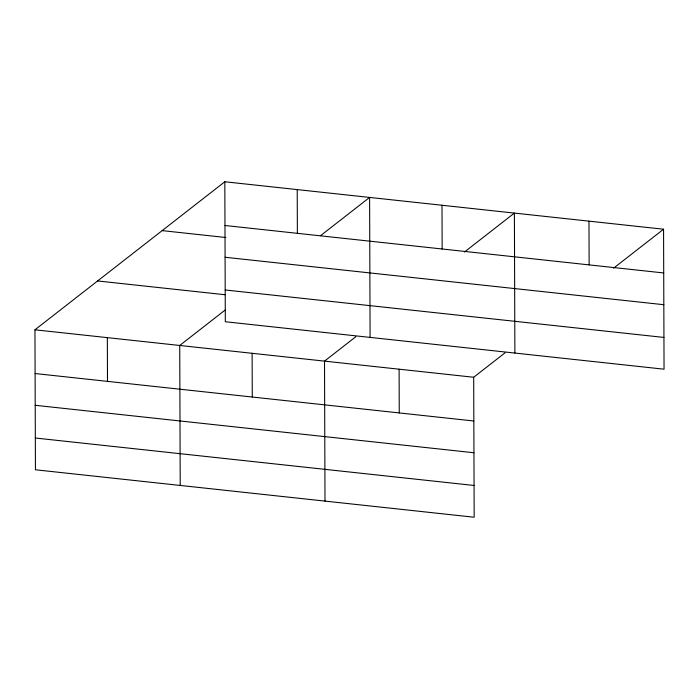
<?xml version="1.0" encoding="UTF-8"?>
<svg xmlns="http://www.w3.org/2000/svg" width="699" height="699" viewBox="0 0 699 699"><rect width="100%" height="100%" fill="white"/><g stroke="black" fill="none" stroke-linecap="round" stroke-linejoin="round"><path stroke-width="1.05" d="M505.019 352.838L473.686 377.259L474.175 517.234L35.439 469.78L34.95 329.806L224.825 181.766L663.561 229.22L664.05 369.194L225.314 321.741L224.825 181.766M225.454 309.814L179.73 345.463L180.22 485.438M320.5 235.72L369.605 197.433L370.094 337.399M355.843 336.7L324.519 361.13L325 501.096M464.433 252.042L514.394 213.09L514.883 353.056M613.6 268.171L663.561 229.22M224.982 225.497L663.718 272.959M162.168 230.618L225.917 237.52M225.087 257.258L663.823 304.712M225.2 289.98L663.936 337.434M97.607 280.954L225.104 294.742M34.95 329.806L473.686 377.259M35.099 373.537L473.835 420.999M35.212 405.298L473.948 452.751M35.326 438.02L474.062 485.473M588.977 221.155L589.126 264.886M442.004 205.261L442.152 248.993M399.103 369.194L399.251 412.926M297.215 189.595L297.372 233.335M252.121 353.301L252.278 397.032M107.34 337.634L107.497 381.374"/></g></svg>
